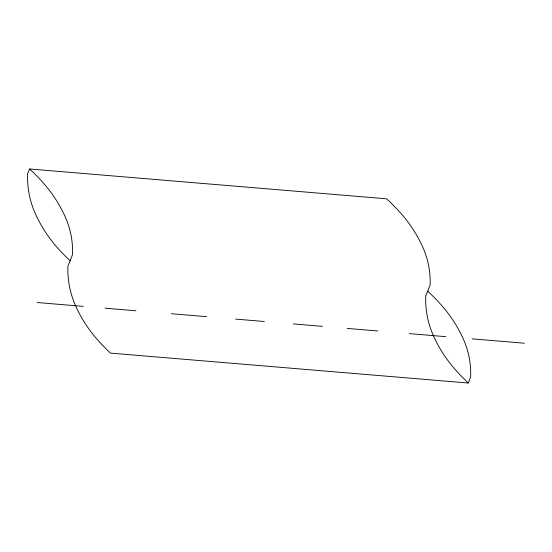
<?xml version="1.0" encoding="UTF-8"?>
<svg xmlns="http://www.w3.org/2000/svg" width="552" height="552" viewBox="0 0 552 552"><rect width="100%" height="100%" fill="white"/><g stroke="black" fill="none" stroke-linecap="round" stroke-linejoin="round"><path stroke-width="0.83" d="M70.166 260.799L72.526 254.548A97.476 90.314 -18.4 0 0 65.329 217.102A152.669 141.45 -18.4 0 0 43.111 182.76A230.639 213.693 -18.4 0 0 29.629 168.981L27.6 173.645A103.507 95.903 -18.4 0 0 35.245 213.41A152.669 141.45 -18.4 0 0 57.456 247.751A230.639 213.693 -18.4 0 0 70.166 260.799L67.917 265.967A103.507 95.903 -18.4 0 0 75.562 305.725A152.669 141.45 -18.4 0 0 97.78 340.066A230.639 213.693 -18.4 0 0 110.483 353.114L468.296 383.019L470.656 376.761A97.476 90.314 -18.4 0 0 463.459 339.321A152.669 141.45 -18.4 0 0 441.241 304.98A230.639 213.693 -18.4 0 0 427.759 291.201L430.118 284.949A97.476 90.314 -18.4 0 0 422.922 247.503A152.669 141.45 -18.4 0 0 400.704 213.162A230.639 213.693 -18.4 0 0 386.607 198.817L29.629 168.981M427.759 291.201L425.723 295.865A103.507 95.903 -18.4 0 0 433.368 335.623A152.669 141.45 -18.4 0 0 455.586 369.964A230.639 213.693 -18.4 0 0 468.296 383.019M37.163 302.517L83.262 306.367M105.066 308.188L135.902 310.769M171.32 313.729L206.655 316.682M235.697 319.104L264.325 321.499M293.367 323.927L322.485 326.356M347.125 328.419L377.844 330.986M409.308 333.615L445.878 336.672M472.084 338.859L524.4 343.227"/></g></svg>
